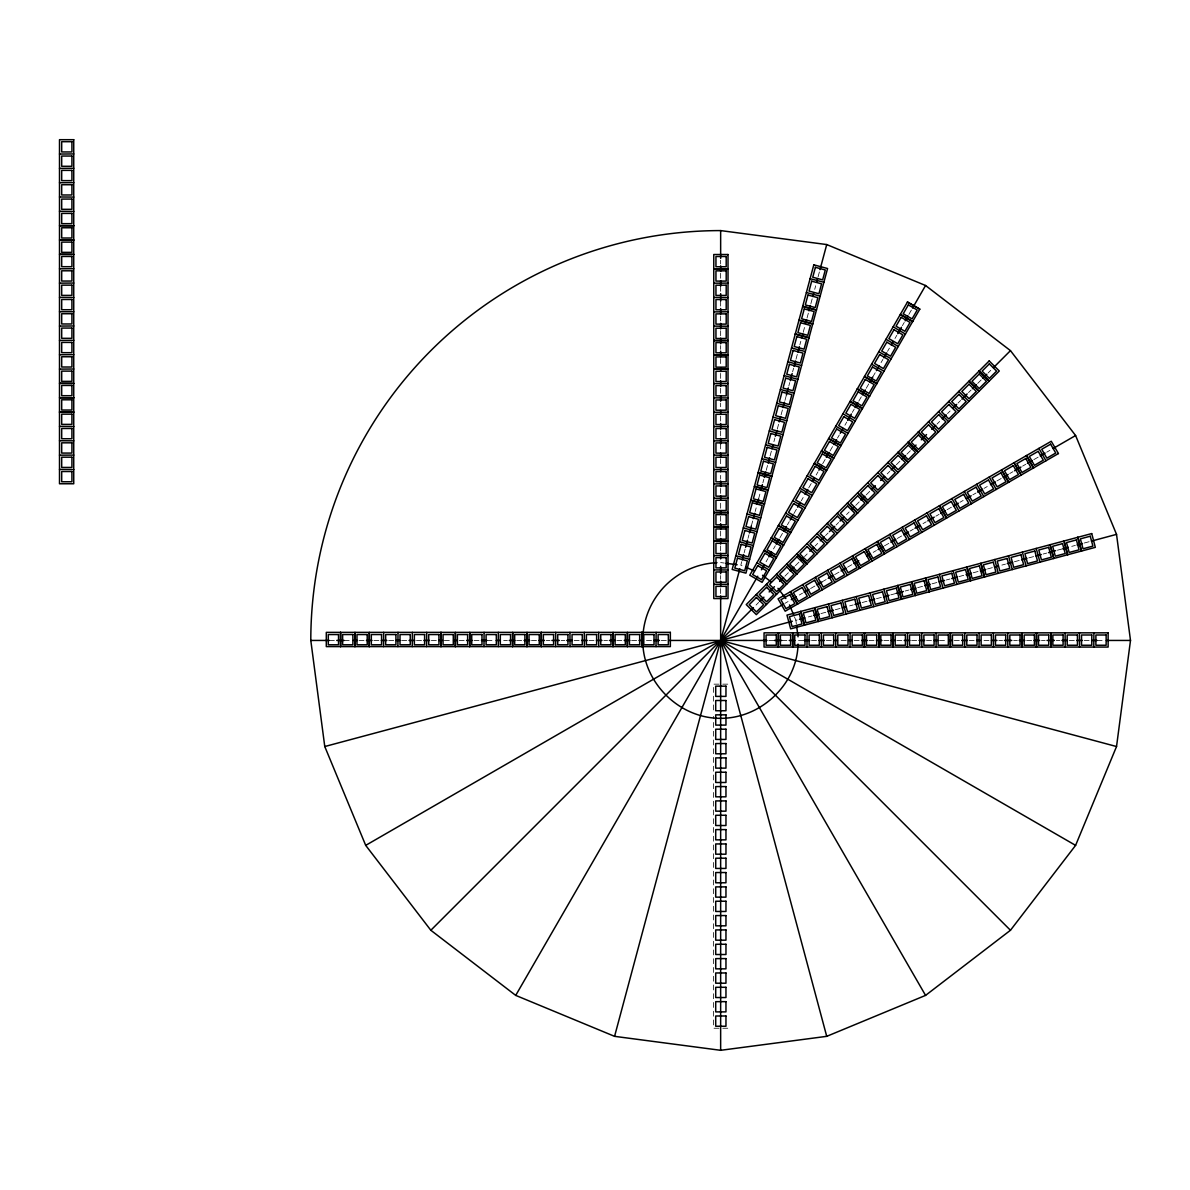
<?xml version="1.0" encoding="UTF-8"?>
<svg xmlns="http://www.w3.org/2000/svg" width="1190" height="1190" viewBox="0 0 1190 1190"><rect width="100%" height="100%" fill="white"/><g stroke="black" fill="none" stroke-linecap="round" stroke-linejoin="round"><path stroke-width="0.75" stroke-dasharray="5 3.75" d="M741.757 561.65L740.805 565.235L744.211 566.648M744.166 552.696L745.119 549.111M748.004 538.356L748.956 534.771M751.366 525.816L752.809 520.447M755.204 511.492L756.156 507.907M758.566 498.952L760.484 491.782M762.879 482.828L763.846 479.243M766.241 470.288L767.684 464.903M770.079 455.948L771.522 450.579M773.916 441.624L774.883 438.039M777.278 429.084L778.721 423.714M781.116 414.745L782.559 409.375M784.969 400.42L786.397 395.05M788.806 386.081L789.758 382.511M792.644 371.756L793.596 368.171M796.006 359.216L797.449 353.846M799.844 344.877L800.811 341.307M803.205 332.337L804.648 326.967M807.043 318.013L808.486 312.643M810.881 303.673L812.324 298.303M814.719 289.349L815.686 285.764M818.08 276.809L819.523 271.439M766.077 561.769L767.922 558.556M773.5 548.917L775.345 545.704M779.986 537.672L782.767 532.852M787.408 524.82L789.253 521.607M793.894 513.589L796.675 508.77M801.316 500.737L803.161 497.524M808.724 487.885L811.506 483.066M816.147 475.033L818.006 471.82M822.647 463.788L825.429 458.968M830.055 450.936L832.836 446.131M837.477 438.099L839.337 434.886M844.9 425.247L846.745 422.034M852.308 412.395L854.167 409.181M858.808 401.149L861.59 396.329M866.231 388.297L869.012 383.478M872.716 377.051L875.498 372.247M881.061 362.608L882.92 359.395M887.547 351.362L889.406 348.149M894.969 338.51L896.829 335.297M902.392 325.658L904.251 322.445M908.877 314.413L911.659 309.593M756.052 605.056L758.67 602.423M784.894 576.213L788.821 572.271M795.381 565.711L799.323 561.784M804.559 556.533L807.192 553.915M815.061 546.046L817.679 543.413M825.548 535.545L828.166 532.927M836.034 525.058L838.652 522.44M846.521 514.571L849.154 511.953M855.714 505.393L859.641 501.451M866.201 494.891L870.128 490.964M887.19 473.918L889.808 471.285M896.368 464.74L900.295 460.798M906.854 454.238L910.781 450.311M937.021 424.086L939.639 421.453M947.508 413.585L950.126 410.966M957.995 403.098L960.627 400.48M968.496 392.611L971.114 389.978M977.674 383.433L981.601 379.491M988.161 372.931L990.779 370.313M784.879 603.375L788.092 601.515M799.323 595.03L802.536 593.17M810.568 588.529L815.388 585.748M821.814 582.044L826.634 579.262M834.666 574.621L839.486 571.84M847.518 567.199L852.337 564.417M873.207 552.368L876.42 550.509M884.453 545.868L889.272 543.086M897.305 538.46L902.124 535.678M910.157 531.038L913.37 529.178M923.009 523.615L926.222 521.77M935.861 516.207L939.059 514.348M947.091 509.707L951.911 506.925M959.943 502.284L963.156 500.44M972.795 494.876L976.008 493.017M984.041 488.376L987.254 486.531M996.893 480.968L1001.712 478.187M1009.73 473.546L1012.943 471.686M1022.582 466.123L1025.795 464.264M1033.827 459.637L1038.647 456.856M1046.679 452.215L1049.892 450.356M796.348 623.962L795.872 620.302L799.442 619.336M808.412 616.941L811.982 615.974M820.951 613.579L826.321 612.136M835.276 609.741L840.646 608.298M849.615 605.889L853.185 604.937M862.155 602.542L867.525 601.099M876.48 598.689L881.85 597.261M890.819 594.851L896.189 593.408M905.144 591.014L908.729 590.062M917.683 587.652L923.053 586.209M932.023 583.814L937.393 582.371M946.348 579.976L949.932 579.009M958.887 576.615L964.257 575.172M973.212 572.777L978.596 571.334M987.551 568.939L992.921 567.496M1001.876 565.086L1005.461 564.134M1014.416 561.74L1019.8 560.297M1028.755 557.887L1034.125 556.459M1043.08 554.049L1046.665 553.097M1057.419 550.211L1062.789 548.769M1071.744 546.374L1075.329 545.407M1084.283 543.012L1089.668 541.569M329.347 640.443L336.755 640.443M344.178 640.443L351.6 640.443M359.008 640.443L364.571 640.443M373.853 640.443L379.417 640.443M388.684 640.443L394.247 640.443M401.67 640.443L407.233 640.443M416.515 640.443L422.078 640.443M431.345 640.443L436.909 640.443M444.331 640.443L449.894 640.443M459.162 640.443L464.725 640.443M474.007 640.443L479.57 640.443M486.978 640.443L494.4 640.443M503.682 640.443L507.386 640.443M516.653 640.443L522.217 640.443M531.499 640.443L537.062 640.443M546.329 640.443L550.048 640.443M561.174 640.443L564.878 640.443M574.16 640.443L579.723 640.443M588.99 640.443L594.554 640.443M603.821 640.443L607.54 640.443M616.807 640.443L622.37 640.443M631.652 640.443L637.215 640.443M646.482 640.443L652.046 640.443M661.313 640.443L666.876 640.443M768.859 640.443L774.422 640.443M781.83 640.443L789.253 640.443M798.52 640.443L804.083 640.443M811.506 640.443L817.069 640.443M826.336 640.443L831.899 640.443M841.181 640.443L846.745 640.443M854.152 640.443L859.716 640.443M868.998 640.443L874.561 640.443M883.828 640.443L889.391 640.443M896.814 640.443L902.377 640.443M911.659 640.443L917.222 640.443M926.489 640.443L932.053 640.443M939.475 640.443L946.883 640.443M954.306 640.443L961.728 640.443M969.151 640.443L974.714 640.443M983.981 640.443L989.545 640.443M998.827 640.443L1002.53 640.443M1013.657 640.443L1017.361 640.443M1026.643 640.443L1032.206 640.443M1041.473 640.443L1045.192 640.443M1056.318 640.443L1060.022 640.443M1069.289 640.443L1074.868 640.443M1084.135 640.443L1089.698 640.443M1097.12 640.443L1104.528 640.443M727.774 684.161L713.539 684.161L713.539 712.751M727.774 1028.234L713.539 1028.234L713.539 716.41M720.649 562.572L724.308 563.063M794.444 616.881L795.872 620.302M720.649 260.268L720.649 263.987M720.649 273.254L720.649 278.817M720.649 286.24L720.649 293.662M720.649 301.07L720.649 308.493M720.649 315.915L720.649 321.478M720.649 330.746L720.649 336.309M720.649 345.591L720.649 349.295M720.649 358.562L720.649 364.125M720.649 373.407L720.649 378.97M720.649 388.238L720.649 393.801M720.649 403.083L720.649 406.787M720.649 416.069L720.649 421.632M720.649 430.899L720.649 436.462M720.649 443.885L720.649 451.293M720.649 458.715L720.649 466.138M720.649 475.405L720.649 479.124M720.649 488.391L720.649 493.954M720.649 503.236L720.649 508.799M720.649 516.207L720.649 521.77M720.649 531.052L720.649 536.616M720.649 545.883L720.649 551.446M720.649 575.558L720.649 579.262M720.649 588.529L720.649 594.093"/><path stroke-width="1.5" d="M798.044 644.117C797.181 684.488 760.722 718.477 720.649 718.329C678.969 718.582 642.511 682.123 642.779 640.443A77.871 77.871 0 0 1 716.96 562.662M1116.532 746.532L1130.5 640.443L1116.532 534.37L1075.596 435.525L1010.459 350.634L925.567 285.511L826.723 244.56L720.649 230.592A409.851 409.851 0 0 0 310.798 640.443L324.766 746.532L365.702 845.376L430.839 930.268L515.716 995.39L614.576 1036.341L720.649 1050.309L826.723 1036.341L925.567 995.39L1010.459 930.268L1075.596 845.376L1116.532 746.532L720.649 640.443L826.723 1036.341M614.576 1036.341L739.838 568.82M742.248 559.85L743.676 554.481M745.595 547.311L747.528 540.156M749.447 532.986L751.366 525.816M753.285 518.647L754.728 513.277M757.123 504.322L758.566 498.952M760.96 489.997L762.403 484.613M764.322 477.458L765.765 472.073M768.16 463.118L769.603 457.748M771.998 448.794L772.965 445.209M775.359 436.254L776.802 430.869M779.197 421.914L780.64 416.545M783.05 407.59L784.478 402.205M786.397 395.05L788.33 387.88M790.249 380.711L792.168 373.541M794.087 366.386L795.53 361.001M797.925 352.047L799.368 346.677M801.763 337.722L802.729 334.137M805.6 323.382L806.567 319.798M808.962 310.843L810.405 305.473M812.8 296.518L813.767 292.933M816.638 282.179L817.604 278.594M819.999 269.639L826.723 244.56M515.716 995.39L757.732 576.228M761.436 569.802L764.218 564.982M768.859 556.95L771.641 552.13M776.282 544.098L779.063 539.278M783.689 531.246L786.471 526.426M790.19 520L792.971 515.196M797.598 507.163L800.379 502.344M805.02 494.311L807.802 489.492M812.443 481.459L814.302 478.246M818.928 470.214L821.71 465.394M826.351 457.362L829.132 452.542M833.774 444.524L836.555 439.705M840.259 433.279L843.041 428.46M847.682 420.427L851.386 414.001M855.104 407.575L857.886 402.755M862.512 394.723L865.294 389.904M869.935 381.871L872.716 377.051M876.42 370.64L879.202 365.821M883.843 357.788L886.624 352.969M891.265 344.936L893.11 341.723M897.751 333.691L901.47 327.265M905.173 320.839L907.955 316.019M912.596 307.987L925.567 285.511M430.839 930.268L753.419 607.673M759.979 601.114L763.906 597.187M769.157 591.936L774.393 586.7M779.643 581.449L783.585 577.522M790.13 570.962L794.072 567.02M800.632 560.475L803.25 557.842M809.81 551.282L813.737 547.355M820.297 540.796L824.239 536.869M829.475 531.618L834.726 526.367M839.976 521.131L843.903 517.189M851.772 509.32L854.39 506.702M860.95 500.142L864.892 496.215M871.452 489.655L875.379 485.713M880.63 480.477L884.557 476.536M891.117 469.976L895.044 466.049M901.604 459.489L905.545 455.562M912.105 449.002L916.032 445.06M921.283 439.824L926.519 434.573M931.77 429.322L935.712 425.395M942.257 418.835L946.199 414.894M952.759 408.349L956.686 404.407M961.936 399.171L967.173 393.92M972.423 388.669L976.365 384.742M982.91 378.182L986.852 374.24M993.412 367.695L1010.459 350.634M365.702 845.376L783.273 604.297M791.305 599.656L796.11 596.874M804.143 592.248L808.962 589.466M816.995 584.826L821.814 582.044M828.24 578.325L833.059 575.543M841.092 570.917L845.911 568.136M853.944 563.495L858.764 560.713M866.781 556.072L869.994 554.228M878.027 549.587L882.846 546.805M890.879 542.164L895.698 539.382M903.731 534.741L908.55 531.96M914.976 528.256L919.796 525.474M927.828 520.833L934.254 517.129M940.665 513.426L945.485 510.644M953.517 506.003L958.337 503.221M966.369 498.58L971.189 495.799M977.615 492.095L982.434 489.313M990.467 484.672L995.286 481.89M1003.319 477.249L1008.138 474.468M1014.549 470.764L1020.975 467.045M1027.401 463.341L1032.221 460.56M1040.253 455.919L1045.073 453.137M1053.105 448.511L1075.596 435.525M1058.371 453.598L785.192 611.199L778.067 598.853L1051.261 441.267L1058.46 453.554M1091.632 533.596L786.977 615.111L790.651 628.87L1095.321 547.355L1091.736 533.566M324.766 746.532L792.287 621.254M799.442 619.336L804.827 617.893M813.782 615.498L819.151 614.055M828.106 611.66L833.491 610.217M842.446 607.822L846.03 606.855M854.985 604.461L860.355 603.018M869.31 600.608L874.695 599.18M883.649 596.77L889.019 595.327M896.189 593.408L903.359 591.49M910.514 589.571L915.898 588.128M924.853 585.733L930.223 584.29M939.178 581.895L944.562 580.452M951.717 578.533L957.102 577.091M966.057 574.696L971.427 573.253M980.382 570.858L985.766 569.415M994.721 567.02L998.306 566.053M1007.261 563.658L1012.63 562.216M1021.585 559.821L1026.955 558.378M1035.925 555.968L1041.295 554.54M1048.464 552.606L1055.619 550.687M1062.789 548.769L1068.159 547.326M1077.129 544.931L1082.498 543.488M1091.453 541.093L1116.532 534.37M59.5 154.046L73.735 153.941M59.5 168.385L73.735 168.281M59.5 182.725L73.735 182.635M59.5 196.975L73.735 197.079M59.5 211.314L73.735 211.418M59.5 268.806L73.735 268.702M713.762 268.747L728.012 268.747M713.762 268.851L728.012 268.851M59.5 283.146L73.735 283.041M713.762 283.19L728.012 283.086M59.5 297.381L73.735 297.485M713.762 297.441L728.012 297.545M59.5 311.735L73.735 311.735M713.762 311.884L728.012 311.78M59.5 326.075L73.735 325.971M713.762 326.12L728.012 326.224M59.5 340.429L73.735 340.325M713.762 340.474L728.012 340.474M713.762 340.578L728.012 340.578M59.5 354.769L73.735 354.665M713.762 354.813L728.012 354.813M713.762 354.918L728.012 354.918M59.5 369.108L73.735 369.004M713.762 369.168L728.012 369.168M713.762 369.257L728.012 369.257M713.762 383.611L728.012 383.507M713.762 397.847L728.012 397.951M59.5 412.038L73.735 412.038M59.5 412.142L73.735 412.142M713.762 412.305L728.012 412.201M59.5 426.392L73.735 426.496M713.762 426.541L728.012 426.541M59.5 440.731L73.735 440.836M713.762 440.88L728.012 440.776M59.5 455.175L73.735 455.086M713.762 455.13L728.012 455.235M59.5 469.425L73.735 469.529M713.762 469.574L728.012 469.47M713.762 483.913L728.012 483.824M713.762 498.268L728.012 498.164M713.762 512.503L728.012 512.503M713.762 512.607L728.012 512.607M713.762 526.858L728.012 526.858M713.762 526.962L728.012 526.962M713.762 555.641L728.012 555.537M713.762 569.891L728.012 569.995M713.762 584.335L728.012 584.231M310.798 640.443L329.347 640.443M336.755 640.443L344.178 640.443M353.445 640.443L357.164 640.443M366.431 640.443L371.994 640.443M381.276 640.443L386.839 640.443M396.106 640.443L399.81 640.443M409.092 640.443L414.656 640.443M423.923 640.443L429.486 640.443M438.768 640.443L442.472 640.443M453.598 640.443L457.317 640.443M466.584 640.443L472.147 640.443M481.414 640.443L486.978 640.443M496.26 640.443L499.964 640.443M509.246 640.443L514.809 640.443M524.076 640.443L529.639 640.443M538.921 640.443L544.485 640.443M551.892 640.443L559.315 640.443M566.738 640.443L572.301 640.443M581.568 640.443L587.131 640.443M596.413 640.443L601.976 640.443M609.384 640.443L614.962 640.443M624.229 640.443L629.793 640.443M639.06 640.443L642.779 640.443M653.905 640.443L659.468 640.443M668.735 640.443L767 640.443M774.422 640.443L781.83 640.443M789.253 640.443L794.816 640.443M804.083 640.443L809.646 640.443M818.913 640.443L824.477 640.443M833.759 640.443L837.462 640.443M848.589 640.443L852.308 640.443M861.575 640.443L867.138 640.443M876.42 640.443L881.983 640.443M891.25 640.443L894.954 640.443M904.236 640.443L909.8 640.443M919.067 640.443L924.63 640.443M933.912 640.443L937.616 640.443M948.742 640.443L952.461 640.443M961.728 640.443L967.292 640.443M976.559 640.443L980.277 640.443M991.404 640.443L996.967 640.443M1004.39 640.443L1011.798 640.443M1019.22 640.443L1024.783 640.443M1034.065 640.443L1039.629 640.443M1047.036 640.443L1054.459 640.443M1061.882 640.443L1067.445 640.443M1076.712 640.443L1082.275 640.443M1091.557 640.443L1097.12 640.443M1106.388 640.443L1130.5 640.443M726.138 563.301L737.131 564.744M810.093 278.683L823.882 282.268M806.389 292.547L820.163 296.132M802.7 306.306L816.459 309.98M802.67 306.395L816.429 310.084M795.277 334.018L809.022 337.692M795.247 334.107L809.007 337.796M791.529 347.971L805.318 351.556M787.84 361.73L801.569 365.509M784.136 375.579L797.865 379.372M780.417 389.442L794.147 393.221M776.713 403.291L790.457 406.98M772.994 417.154L786.783 420.739M769.305 430.899L783.035 434.692M765.601 444.762L779.331 448.541M761.883 458.611L775.612 462.404M758.164 472.475L771.923 476.164M758.149 472.579L771.894 476.253M754.46 486.323L768.219 490.012M754.43 486.427L768.19 490.116M750.741 500.187L764.501 503.876M750.712 500.291L764.471 503.965M747.037 514.035L760.767 517.829M743.319 527.899L757.048 531.677M739.6 541.747L753.33 545.541M735.866 555.715L749.655 559.3M745.922 567.347L754.46 570.888M907.509 301.992L919.84 309.103M912.67 321.538L900.324 314.413L912.611 321.627M893.155 326.834L905.441 334.048M885.985 339.254L898.272 346.469M878.755 351.764L891.146 358.8M871.586 364.185L883.977 371.221M876.807 383.641L864.461 376.531L876.747 383.73M857.291 388.952L869.622 396.077M857.246 389.041L869.578 396.166M842.951 413.793L855.238 421.007M835.782 426.213L848.113 433.339M828.657 438.545L840.988 445.67L828.612 438.634M821.487 450.98L833.818 458.09L821.427 451.07M814.317 463.401L826.648 470.526L814.257 463.49M807.132 475.822L819.419 483.036M799.963 488.242L812.249 495.457M792.793 500.663L805.08 507.877M785.623 513.083L797.91 520.298M778.453 525.519L790.785 532.629L778.394 525.608M771.284 537.939L783.615 545.065M771.224 538.029L783.556 545.139M776.445 557.485L764.099 550.36L776.386 557.574M756.929 562.781L769.216 569.995M925.567 995.39L720.649 640.443L1075.596 845.376M762.522 575.261L771.313 582.014M979.132 371.012L989.217 381.068M979.058 371.087L989.143 381.142M979.087 391.227L969.002 381.172L979.013 391.302M958.798 391.406L968.957 401.387M948.742 401.491L958.828 411.547M938.538 411.71L948.698 421.706M928.483 421.796L938.508 431.925M918.368 431.955L928.453 442.011M918.293 432.029L928.379 442.085M908.238 442.115L918.323 452.17M908.163 442.189L918.249 452.245M898.108 452.274L908.193 462.33M898.034 452.349L908.119 462.404M887.978 462.434L897.989 472.564M877.848 472.594L887.859 482.724M867.718 482.753L877.803 492.809M857.663 492.839L867.748 502.894M857.588 492.913L867.674 502.968M847.533 502.998L857.618 513.054M847.459 503.072L857.544 513.128M837.329 513.232L847.488 523.213M827.273 523.317L837.284 533.432M817.069 533.537L827.229 543.518M807.013 543.622L817.039 553.752M796.898 553.781L806.984 563.837M796.824 553.856L806.909 563.911M796.854 573.996L786.769 563.941L796.779 574.071M776.639 574.101L786.724 584.156L776.564 574.175M766.434 584.335L776.594 594.316M756.305 594.494L766.464 604.475M720.649 640.443L1010.459 930.268M777.962 588.321L785.831 598.585M1038.915 448.377L1045.95 460.768M1026.494 455.547L1033.604 467.878M1026.405 455.606L1033.515 467.938M1014.059 462.717L1021.184 475.048L1013.984 462.761M1001.638 469.886L1008.763 482.218M1001.549 469.931L1008.674 482.277M989.217 477.056L996.238 489.447M976.797 484.226L983.818 496.602M964.272 491.44L971.486 503.727M951.941 498.551L958.962 510.941M939.52 505.72L946.63 518.067L939.431 505.78M927.084 512.89L934.209 525.236M914.753 520.015L921.774 532.391M902.243 527.23L909.443 539.516M889.897 534.34L896.933 546.731M877.476 541.51L884.587 553.856L877.387 541.569M872.166 561.026L865.056 548.679L872.077 561.07M852.62 555.849L859.745 568.195M852.531 555.909L859.656 568.24M840.11 563.063L847.31 575.35M827.69 570.233L834.889 582.52M815.343 577.358L822.379 589.749M802.834 584.573L810.033 596.859M797.612 604.029L790.502 591.698L797.523 604.074M789.505 604.922L793.745 615.171M1077.872 537.285L1081.561 551.044M1077.783 537.3L1081.457 551.059M1050.16 544.693L1053.834 558.452M1050.056 544.722L1053.745 558.482M1036.207 548.426L1039.986 562.156M1022.344 552.13L1026.122 565.875M1008.495 555.849L1012.274 569.579M994.736 559.523L998.306 573.312M967.009 566.946L970.698 580.705M966.92 566.976L970.594 580.72M953.16 570.65L956.834 584.409M939.401 574.339L942.986 588.113M925.537 578.043L929.226 591.802M925.448 578.072L929.122 591.817M915.363 595.506L911.689 581.746L915.274 595.536M897.825 585.45L901.514 599.21L897.736 585.48M883.873 589.184L887.651 602.928M870.113 592.873L873.698 606.662M856.25 596.577L859.834 610.366M842.297 600.31L846.075 614.04M828.448 604.014L832.227 617.759M800.825 611.407L804.514 625.166M800.721 611.437L804.41 625.196M796.586 625.791L798.044 636.784M1093.893 632.827L1093.789 647.062M1079.434 632.827L1079.538 647.062M1065.095 632.827L1065.199 647.062M1050.859 632.827L1050.859 647.062M1050.755 632.827L1050.755 647.062M1007.722 632.827L1007.811 647.062M993.367 632.827L993.471 647.062M979.132 632.827L979.028 647.062M964.778 632.827L964.688 647.062M950.438 632.827L950.438 647.062M950.334 632.827L950.334 647.062M936.099 632.827L936.099 647.062M921.744 632.827L921.848 647.062M907.509 632.827L907.405 647.062M893.155 632.827L893.155 647.062M893.065 632.827L893.065 647.062M850.121 632.827L850.032 647.062M835.678 632.827L835.782 647.062M821.338 632.827L821.442 647.062M807.088 632.827L806.984 647.062M792.748 632.827L792.748 647.062M792.644 632.827L792.644 647.062M720.649 230.592L720.649 258.423M720.649 265.831L720.649 271.394M720.649 280.676L720.649 286.24M720.649 293.662L720.649 301.07M720.649 308.493L720.649 314.056M720.649 323.323L720.649 328.886M720.649 338.168L720.649 343.732M720.649 351.154L720.649 356.717M720.649 367.844L720.649 371.548M720.649 380.83L720.649 386.393M720.649 395.66L720.649 401.223M720.649 410.49L720.649 414.209M720.649 423.476L720.649 429.04M720.649 438.322L720.649 443.885M720.649 453.152L720.649 456.871M720.649 467.997L720.649 471.701M720.649 480.968L720.649 486.531M720.649 495.813L720.649 499.517M720.649 510.644L720.649 514.363M720.649 523.63L720.649 529.193M720.649 538.475L720.649 544.038M720.649 553.305L720.649 558.869M720.649 566.291L720.649 573.699M720.649 581.122L720.649 586.685M720.649 595.952L720.649 1050.309M656.121 632.366L656.017 646.601M641.782 632.366L641.782 646.601M641.678 632.366L641.678 646.601M598.644 632.366L598.734 646.601M584.29 632.366L584.394 646.601M569.951 632.366L570.055 646.601M555.7 632.366L555.611 646.601M541.361 632.366L541.361 646.601M541.257 632.366L541.257 646.601M498.327 632.366L498.327 646.601M484.077 632.366L483.988 646.601M441.044 632.366L441.044 646.601M440.954 632.366L440.954 646.601M426.704 632.366L426.6 646.601M412.365 632.366L412.261 646.601M398.01 632.366L397.906 646.601M383.671 632.366L383.567 646.601M340.637 632.366L340.637 646.601M340.533 632.366L340.533 646.601M813.811 264.834L732.177 569.46L745.937 573.149L827.571 268.524L813.811 264.834M737.458 558.199L734.81 568.106L744.702 570.754L747.35 560.862L737.458 558.199M741.162 544.351L738.514 554.243L748.406 556.89L751.069 546.998L741.162 544.351M744.88 530.487L742.233 540.394L752.125 543.042L754.772 533.15L744.88 530.487M748.599 516.639L745.937 526.53L755.843 529.178L758.491 519.286L748.599 516.639M752.303 502.775L749.655 512.682L759.547 515.33L762.21 505.438L752.303 502.775M756.022 488.926L753.374 498.818L763.266 501.466L765.914 491.574L756.022 488.926M759.726 475.063L757.078 484.97L766.97 487.617L769.632 477.726L759.726 475.063M763.445 461.214L760.797 471.106L770.689 473.754L773.336 463.862L763.445 461.214M767.163 447.351L764.501 457.257L774.407 459.905L777.055 450.013L767.163 447.351M770.867 433.502L768.219 443.394L778.111 446.042L780.774 436.15L770.867 433.502M774.586 419.639L771.923 429.545L781.83 432.193L784.478 422.301L774.586 419.639M778.29 405.79L775.642 415.682L785.534 418.33L788.197 408.438L778.29 405.79M781.979 392.031L779.331 401.923L789.223 404.585L791.886 394.678L781.979 392.031M785.698 378.167L783.035 388.074L792.942 390.722L795.589 380.83L785.698 378.167M789.401 364.318L786.754 374.21L796.645 376.873L799.308 366.966L789.401 364.318M793.12 350.455L790.472 360.362L800.364 363.01L803.012 353.118L793.12 350.455M796.839 336.606L794.176 346.498L804.083 349.161L806.731 339.254L796.839 336.606M800.543 322.743L797.895 332.65L807.787 335.297L810.435 325.406L800.543 322.743M804.261 308.894L801.599 318.786L811.506 321.449L814.153 311.542L804.261 308.894M807.965 295.031L805.318 304.938L815.209 307.585L817.872 297.693L807.965 295.031M811.684 281.182L809.036 291.074L818.928 293.737L821.576 283.83L811.684 281.182M815.403 267.319L812.74 277.225L822.647 279.873L825.295 269.981L815.403 267.319M907.449 302.082L749.76 575.201L762.091 582.327L919.781 309.192L907.449 302.082M757.762 565.696L752.645 574.562L761.526 579.694L766.643 570.813L757.762 565.696M764.947 553.261L759.815 562.141L768.695 567.258L773.812 558.393L764.947 553.261M772.117 540.84L766.985 549.721L775.865 554.837L780.982 545.972L772.117 540.84M779.286 528.42L774.169 537.3L783.035 542.417L788.167 533.551L779.286 528.42M786.456 515.999L781.339 524.879L790.205 529.996L795.337 521.116L786.456 515.999M793.626 503.578L788.509 512.444L797.374 517.576L802.506 508.695L793.626 503.578M800.811 491.158L795.679 500.023L804.559 505.155L809.676 496.275L800.811 491.158M807.98 478.737L802.848 487.603L811.729 492.72L816.846 483.854L807.98 478.737M815.15 466.302L810.018 475.182L818.899 480.299L824.016 471.433L815.15 466.302M822.32 453.881L817.203 462.761L826.068 467.878L831.2 459.013L822.32 453.881M829.49 441.46L824.373 450.341L833.238 455.458L838.37 446.577L829.49 441.46M836.659 429.04L831.542 437.905L840.423 443.037L845.54 434.157L836.659 429.04M843.784 416.708L838.667 425.574L847.533 430.706L852.665 421.825L843.784 416.708M850.954 404.288L845.837 413.153L854.703 418.27L859.834 409.405L850.954 404.288M858.139 391.852L853.007 400.732L861.887 405.849L867.004 396.984L858.139 391.852M865.309 379.432L860.177 388.312L869.057 393.429L874.174 384.563L865.309 379.432M872.478 367.011L867.346 375.891L876.227 381.008L881.344 372.128L872.478 367.011M879.648 354.59L874.531 363.456L883.397 368.588L888.528 359.707L879.648 354.59M886.818 342.17L881.701 351.035L890.566 356.167L895.698 347.287L886.818 342.17M893.988 329.749L888.87 338.614L897.751 343.746L902.868 334.866L893.988 329.749M901.172 317.313L896.04 326.194L904.921 331.311L910.038 322.445L901.172 317.313M908.342 304.893L903.21 313.773L912.09 318.89L917.207 310.025L908.342 304.893M989.188 360.927L746.249 604.58L756.334 614.635L999.273 370.983L989.188 360.927M756.438 597.439L749.209 604.698L756.453 611.928L763.697 604.684L756.438 597.439M766.568 587.28L759.324 594.539L766.583 601.783L773.827 594.524L766.568 587.28M776.698 577.12L769.454 584.379L776.713 591.623L783.957 584.364L776.698 577.12M786.828 566.976L779.584 574.22L786.843 581.464L794.072 574.205L786.828 566.976M796.958 556.816L789.714 564.06L796.973 571.304L804.202 564.045L796.958 556.816M807.073 546.656L799.844 553.915L807.103 561.144L814.332 553.886L807.073 546.656M817.203 536.497L809.973 543.756L817.232 550.985L824.462 543.726L817.203 536.497M827.333 526.337L820.103 533.596L827.362 540.825L834.592 533.566L827.333 526.337M837.462 516.177L830.233 523.436L837.492 530.666L844.721 523.407L837.462 516.177M847.592 506.018L840.363 513.277L847.622 520.506L854.851 513.262L847.592 506.018M857.722 495.858L850.493 503.117L857.737 510.346L864.981 503.102L857.722 495.858M867.852 485.698L860.623 492.957L867.867 500.202L875.111 492.943L867.852 485.698M877.908 475.613L870.678 482.872L877.923 490.102L885.167 482.857L877.908 475.613M888.038 465.454L880.808 472.713L888.052 479.957L895.297 472.698L888.038 465.454M898.167 455.309L890.923 462.553L898.182 469.797L905.426 462.538L898.167 455.309M908.297 445.149L901.053 452.393L908.312 459.637L915.541 452.379L908.297 445.149M918.427 434.99L911.183 442.249L918.442 449.478L925.671 442.219L918.427 434.99M928.542 424.83L921.313 432.089L928.572 439.318L935.801 432.059L928.542 424.83M938.672 414.67L931.443 421.929L938.702 429.159L945.931 421.9L938.672 414.67M948.802 404.511L941.573 411.77L948.832 418.999L956.061 411.74L948.802 404.511M958.932 394.351L951.702 401.61L958.962 408.839L966.191 401.58L958.932 394.351M969.062 384.191L961.832 391.451L969.091 398.68L976.321 391.436L969.062 384.191M979.192 374.032L971.962 381.291L979.206 388.52L986.451 381.276L979.192 374.032M989.321 363.872L982.092 371.131L989.336 378.375L996.58 371.116L989.321 363.872M789.758 594.628L780.893 599.745L786.01 608.626L794.89 603.509L789.758 594.628M802.194 587.458L793.314 592.575L798.431 601.456L807.311 596.339L802.194 587.458M814.615 580.289L805.734 585.406L810.866 594.286L819.732 589.169L814.615 580.289M827.035 573.119L818.17 578.251L823.287 587.116L832.167 581.999L827.035 573.119M839.471 565.964L830.59 571.081L835.707 579.947L844.588 574.83L839.471 565.964M851.891 558.794L843.011 563.911L848.143 572.777L857.008 567.66L851.891 558.794M864.312 551.625L855.446 556.741L860.563 565.622L869.444 560.49L864.312 551.625M876.747 544.455L867.867 549.572L872.984 558.452L881.864 553.32L876.747 544.455M889.168 537.285L880.288 542.402L885.42 551.282L894.285 546.165L889.168 537.285M901.589 530.115L892.723 535.232L897.84 544.113L906.72 538.996L901.589 530.115M914.024 522.946L905.144 528.062L910.261 536.943L919.141 531.826L914.024 522.946M926.445 515.776L917.564 520.893L922.696 529.773L931.562 524.656L926.445 515.776M938.776 508.666L929.911 513.783L935.028 522.663L943.908 517.531L938.776 508.666M951.212 501.496L942.331 506.613L947.448 515.493L956.329 510.376L951.212 501.496M963.632 494.326L954.752 499.443L959.884 508.323L968.749 503.206L963.632 494.326M976.053 487.156L967.187 492.273L972.304 501.154L981.185 496.037L976.053 487.156M988.488 479.987L979.608 485.103L984.725 493.984L993.605 488.867L988.488 479.987M1000.909 472.817L992.029 477.949L997.161 486.814L1006.026 481.697L1000.909 472.817M1013.33 465.647L1004.464 470.779L1009.581 479.644L1018.462 474.527L1013.33 465.647M1025.765 458.492L1016.885 463.609L1022.002 472.475L1030.882 467.358L1025.765 458.492M1038.186 451.322L1029.305 456.439L1034.437 465.32L1043.303 460.188L1038.186 451.322M1050.606 444.153L1041.741 449.27L1046.858 458.15L1055.738 453.018L1050.606 444.153M799.368 614.055L789.461 616.703L792.109 626.609L802.015 623.962L799.368 614.055M813.216 610.351L803.324 612.999L805.972 622.891L815.864 620.243L813.216 610.351M827.08 606.647L817.173 609.295L819.821 619.187L829.727 616.539L827.08 606.647M840.928 602.928L831.036 605.576L833.684 615.483L843.576 612.835L840.928 602.928M854.792 599.225L844.885 601.872L847.548 611.779L857.44 609.131L854.792 599.225M868.641 595.521L858.749 598.168L861.396 608.06L871.303 605.413L868.641 595.521M882.504 591.817L872.612 594.465L875.26 604.356L885.152 601.709L882.504 591.817M896.368 588.098L886.461 590.746L889.109 600.653L899.015 598.005L896.368 588.098M910.216 584.394L900.324 587.042L902.972 596.949L912.864 594.301L910.216 584.394M924.08 580.69L914.173 583.338L916.821 593.23L926.727 590.582L924.08 580.69M937.928 576.986L928.036 579.634L930.684 589.526L940.576 586.878L937.928 576.986M951.792 573.268L941.9 575.915L944.548 585.822L954.439 583.174L951.792 573.268M965.551 569.594L955.659 572.241L958.307 582.133L968.199 579.485L965.551 569.594M979.415 565.89L969.508 568.537L972.156 578.429L982.062 575.781L979.415 565.89M993.263 562.171L983.371 564.819L986.019 574.725L995.911 572.078L993.263 562.171M1007.127 558.467L997.22 561.115L999.868 571.007L1009.775 568.359L1007.127 558.467M1020.975 554.763L1011.084 557.411L1013.731 567.303L1023.623 564.655L1020.975 554.763M1034.839 551.044L1024.932 553.692L1027.595 563.599L1037.487 560.951L1034.839 551.044M1048.688 547.341L1038.796 549.988L1041.443 559.895L1051.35 557.247L1048.688 547.341M1062.551 543.637L1052.659 546.284L1055.307 556.176L1065.199 553.529L1062.551 543.637M1076.415 539.933L1066.508 542.581L1069.156 552.472L1079.062 549.825L1076.415 539.933M1090.263 536.214L1080.371 538.862L1083.019 548.769L1092.911 546.121L1090.263 536.214M73.735 139.691L59.5 139.691L59.5 483.765L73.735 483.765L73.735 139.691M71.921 141.699L61.687 141.699L61.687 151.948L71.921 151.948L71.921 141.699M71.921 156.039L61.687 156.039L61.687 166.288L71.921 166.288L71.921 156.039M71.921 170.378L61.687 170.378L61.687 180.627L71.921 180.627L71.921 170.378M71.921 184.733L61.687 184.733L61.687 194.982L71.921 194.982L71.921 184.733M71.921 199.072L61.687 199.072L61.687 209.321L71.921 209.321L71.921 199.072M71.921 213.412L61.687 213.412L61.687 223.661L71.921 223.661L71.921 213.412M73.735 225.669L59.5 225.669L73.735 225.773M71.921 227.766L61.687 227.766L61.687 238.015L71.921 238.015L71.921 227.766M73.735 240.008L59.5 240.008L73.735 240.112M71.921 242.106L61.687 242.106L61.687 252.354L71.921 252.354L71.921 242.106M73.735 254.348L59.5 254.348L73.735 254.452M728.012 254.511L713.762 254.511L713.762 598.57L728.012 598.57L728.012 254.511M71.921 256.46L61.687 256.46L61.687 266.694L71.921 266.694L71.921 256.46M726.197 256.505L715.949 256.505L715.949 266.753L726.197 266.753L726.197 256.505M71.921 270.799L61.687 270.799L61.687 281.048L71.921 281.048L71.921 270.799M726.197 270.844L715.949 270.844L715.949 281.093L726.197 281.093L726.197 270.844M71.921 285.139L61.687 285.139L61.687 295.388L71.921 295.388L71.921 285.139M726.197 285.198L715.949 285.198L715.949 295.432L726.197 295.432L726.197 285.198M71.921 299.493L61.687 299.493L61.687 309.727L71.921 309.727L71.921 299.493M726.197 299.538L715.949 299.538L715.949 309.787L726.197 309.787L726.197 299.538M71.921 313.729L61.687 313.729L61.687 323.978L71.921 323.978L71.921 313.729M726.197 313.877L715.949 313.877L715.949 324.126L726.197 324.126L726.197 313.877M71.921 328.068L61.687 328.068L61.687 338.317L71.921 338.317L71.921 328.068M726.197 328.232L715.949 328.232L715.949 338.481L726.197 338.481L726.197 328.232M71.921 342.423L61.687 342.423L61.687 352.671L71.921 352.671L71.921 342.423M726.197 342.571L715.949 342.571L715.949 352.82L726.197 352.82L726.197 342.571M71.921 356.762L61.687 356.762L61.687 367.011L71.921 367.011L71.921 356.762M726.197 356.911L715.949 356.911L715.949 367.16L726.197 367.16L726.197 356.911M71.921 371.116L61.687 371.116L61.687 381.35L71.921 381.35L71.921 371.116M726.197 371.265L715.949 371.265L715.949 381.514L726.197 381.514L726.197 371.265M73.735 383.359L59.5 383.359L73.735 383.463M71.921 385.456L61.687 385.456L61.687 395.705L71.921 395.705L71.921 385.456M726.197 385.605L715.949 385.605L715.949 395.853L726.197 395.853L726.197 385.605M73.735 397.698L59.5 397.698L73.735 397.802M71.921 399.795L61.687 399.795L61.687 410.044L71.921 410.044L71.921 399.795M726.197 399.959L715.949 399.959L715.949 410.193L726.197 410.193L726.197 399.959M71.921 414.15L61.687 414.15L61.687 424.384L71.921 424.384L71.921 414.15M726.197 414.298L715.949 414.298L715.949 424.547L726.197 424.547L726.197 414.298M71.921 428.489L61.687 428.489L61.687 438.738L71.921 438.738L71.921 428.489M726.197 428.534L715.949 428.534L715.949 438.783L726.197 438.783L726.197 428.534M71.921 442.829L61.687 442.829L61.687 453.078L71.921 453.078L71.921 442.829M726.197 442.888L715.949 442.888L715.949 453.137L726.197 453.137L726.197 442.888M71.921 457.183L61.687 457.183L61.687 467.432L71.921 467.432L71.921 457.183M726.197 457.228L715.949 457.228L715.949 467.477L726.197 467.477L726.197 457.228M71.921 471.523L61.687 471.523L61.687 481.772L71.921 481.772L71.921 471.523M726.197 471.567L715.949 471.567L715.949 481.816L726.197 481.816L726.197 471.567M726.197 485.922L715.949 485.922L715.949 496.171L726.197 496.171L726.197 485.922M726.197 500.261L715.949 500.261L715.949 510.51L726.197 510.51L726.197 500.261M726.197 514.615L715.949 514.615L715.949 524.85L726.197 524.85L726.197 514.615M726.197 528.955L715.949 528.955L715.949 539.204L726.197 539.204L726.197 528.955M728.012 541.197L713.762 541.197L728.012 541.301M726.197 543.295L715.949 543.295L715.949 553.543L726.197 553.543L726.197 543.295M726.197 557.649L715.949 557.649L715.949 567.883L726.197 567.883L726.197 557.649M726.197 571.988L715.949 571.988L715.949 582.237L726.197 582.237L726.197 571.988M726.197 586.328L715.949 586.328L715.949 596.577L726.197 596.577L726.197 586.328M670.357 632.366L326.298 632.366L326.298 646.601L670.357 646.601L670.357 632.366M1108.128 632.827L764.054 632.827L764.054 647.062L1108.128 647.062L1108.128 632.827M338.54 634.553L328.291 634.553L328.291 644.787L338.54 644.787L338.54 634.553M352.88 634.553L342.631 634.553L342.631 644.787L352.88 644.787L352.88 634.553M367.219 634.553L356.985 634.553L356.985 644.787L367.219 644.787L367.219 634.553M381.573 634.553L371.325 634.553L371.325 644.787L381.573 644.787L381.573 634.553M395.913 634.553L385.664 634.553L385.664 644.787L395.913 644.787L395.913 634.553M410.253 634.553L400.019 634.553L400.019 644.787L410.253 644.787L410.253 634.553M424.607 634.553L414.358 634.553L414.358 644.787L424.607 644.787L424.607 634.553M438.946 634.553L428.697 634.553L428.697 644.787L438.946 644.787L438.946 634.553M453.301 634.553L443.052 634.553L443.052 644.787L453.301 644.787L453.301 634.553M467.64 634.553L457.391 634.553L457.391 644.787L467.64 644.787L467.64 634.553M481.98 634.553L471.731 634.553L471.731 644.787L481.98 644.787L481.98 634.553M496.334 634.553L486.085 634.553L486.085 644.787L496.334 644.787L496.334 634.553M510.57 634.553L500.321 634.553L500.321 644.787L510.57 644.787L510.57 634.553M524.909 634.553L514.675 634.553L514.675 644.787L524.909 644.787L524.909 634.553M539.263 634.553L529.014 634.553L529.014 644.787L539.263 644.787L539.263 634.553M553.603 634.553L543.354 634.553L543.354 644.787L553.603 644.787L553.603 634.553M567.957 634.553L557.708 634.553L557.708 644.787L567.957 644.787L567.957 634.553M582.297 634.553L572.048 634.553L572.048 644.787L582.297 644.787L582.297 634.553M596.636 634.553L586.387 634.553L586.387 644.787L596.636 644.787L596.636 634.553M610.991 634.553L600.742 634.553L600.742 644.787L610.991 644.787L610.991 634.553M625.33 634.553L615.081 634.553L615.081 644.787L625.33 644.787L625.33 634.553M639.67 634.553L629.436 634.553L629.436 644.787L639.67 644.787L639.67 634.553M654.024 634.553L643.775 634.553L643.775 644.787L654.024 644.787L654.024 634.553M668.364 634.553L658.115 634.553L658.115 644.787L668.364 644.787L668.364 634.553M776.297 634.999L766.062 634.999L766.062 645.248L776.297 645.248L776.297 634.999M790.651 634.999L780.402 634.999L780.402 645.248L790.651 645.248L790.651 634.999M804.99 634.999L794.741 634.999L794.741 645.248L804.99 645.248L804.99 634.999M819.33 634.999L809.096 634.999L809.096 645.248L819.33 645.248L819.33 634.999M833.684 634.999L823.435 634.999L823.435 645.248L833.684 645.248L833.684 634.999M848.024 634.999L837.775 634.999L837.775 645.248L848.024 645.248L848.024 634.999M862.378 634.999L852.129 634.999L852.129 645.248L862.378 645.248L862.378 634.999M876.718 634.999L866.469 634.999L866.469 645.248L876.718 645.248L876.718 634.999M891.057 634.999L880.808 634.999L880.808 645.248L891.057 645.248L891.057 634.999M905.411 634.999L895.163 634.999L895.163 645.248L905.411 645.248L905.411 634.999M919.751 634.999L909.502 634.999L909.502 645.248L919.751 645.248L919.751 634.999M934.091 634.999L923.857 634.999L923.857 645.248L934.091 645.248L934.091 634.999M948.341 634.999L938.092 634.999L938.092 645.248L948.341 645.248L948.341 634.999M962.68 634.999L952.431 634.999L952.431 645.248L962.68 645.248L962.68 634.999M977.035 634.999L966.786 634.999L966.786 645.248L977.035 645.248L977.035 634.999M991.374 634.999L981.125 634.999L981.125 645.248L991.374 645.248L991.374 634.999M1005.714 634.999L995.465 634.999L995.465 645.248L1005.714 645.248L1005.714 634.999M1020.068 634.999L1009.819 634.999L1009.819 645.248L1020.068 645.248L1020.068 634.999M1034.408 634.999L1024.159 634.999L1024.159 645.248L1034.408 645.248L1034.408 634.999M1048.747 634.999L1038.513 634.999L1038.513 645.248L1048.747 645.248L1048.747 634.999M1063.101 634.999L1052.852 634.999L1052.852 645.248L1063.101 645.248L1063.101 634.999M1077.441 634.999L1067.192 634.999L1067.192 645.248L1077.441 645.248L1077.441 634.999M1091.78 634.999L1081.546 634.999L1081.546 645.248L1091.78 645.248L1091.78 634.999M1106.135 634.999L1095.886 634.999L1095.886 645.248L1106.135 645.248L1106.135 634.999M725.96 686.169L715.711 686.169L715.711 696.403L725.96 696.403L725.96 686.169M725.96 700.508L715.711 700.508L715.711 710.757L725.96 710.757L725.96 700.508M725.96 714.848L715.711 714.848L715.711 725.097L725.96 725.097L725.96 714.848M725.96 729.202L715.711 729.202L715.711 739.436L725.96 739.436L725.96 729.202M725.96 743.542L715.711 743.542L715.711 753.791L725.96 753.791L725.96 743.542M725.96 757.881L715.711 757.881L715.711 768.13L725.96 768.13L725.96 757.881M725.96 772.236L715.711 772.236L715.711 782.485L725.96 782.485L725.96 772.236M725.96 786.575L715.711 786.575L715.711 796.824L725.96 796.824L725.96 786.575M725.96 800.915L715.711 800.915L715.711 811.164L725.96 811.164L725.96 800.915M725.96 815.269L715.711 815.269L715.711 825.518L725.96 825.518L725.96 815.269M725.96 829.609L715.711 829.609L715.711 839.857L725.96 839.857L725.96 829.609M725.96 843.948L715.711 843.948L715.711 854.197L725.96 854.197L725.96 843.948M725.96 858.198L715.711 858.198L715.711 868.447L725.96 868.447L725.96 858.198M725.96 872.538L715.711 872.538L715.711 882.787L725.96 882.787L725.96 872.538M725.96 886.892L715.711 886.892L715.711 897.141L725.96 897.141L725.96 886.892M725.96 901.232L715.711 901.232L715.711 911.481L725.96 911.481L725.96 901.232M725.96 915.571L715.711 915.571L715.711 925.82L725.96 925.82L725.96 915.571M725.96 929.925L715.711 929.925L715.711 940.174L725.96 940.174L725.96 929.925M725.96 944.265L715.711 944.265L715.711 954.514L725.96 954.514L725.96 944.265M725.96 958.605L715.711 958.605L715.711 968.853L725.96 968.853L725.96 958.605M725.96 972.959L715.711 972.959L715.711 983.208L725.96 983.208L725.96 972.959M725.96 987.298L715.711 987.298L715.711 997.547L725.96 997.547L725.96 987.298M725.96 1001.653L715.711 1001.653L715.711 1011.887L725.96 1011.887L725.96 1001.653M725.96 1015.992L715.711 1015.992L715.711 1026.241L725.96 1026.241L725.96 1015.992M812.74 323.844L798.981 320.155L812.711 323.948M862.452 408.497L850.121 401.372L862.408 408.587M1067.698 554.748L1064.024 540.989L1067.594 554.778M984.561 576.986L980.872 563.227L984.457 577.016M818.363 621.463L814.689 607.703L818.274 621.492M1036.505 647.062L1036.505 632.827L1036.401 647.062M1022.165 647.062L1022.165 632.827L1022.061 647.062M878.815 647.062L878.815 632.827L878.711 647.062M864.476 647.062L864.476 632.827L864.371 647.062M778.409 647.062L778.409 632.827L778.305 647.062M627.428 646.601L627.428 632.366L627.323 646.601M613.088 646.601L613.088 632.366L612.984 646.601M527.021 646.601L527.021 632.366L526.917 646.601M512.667 646.601L512.667 632.366L512.563 646.601M469.738 646.601L469.738 632.366L469.634 646.601M455.398 646.601L455.398 632.366L455.294 646.601M369.331 646.601L369.331 632.366L369.227 646.601M354.977 646.601L354.977 632.366L354.873 646.601"/></g></svg>
